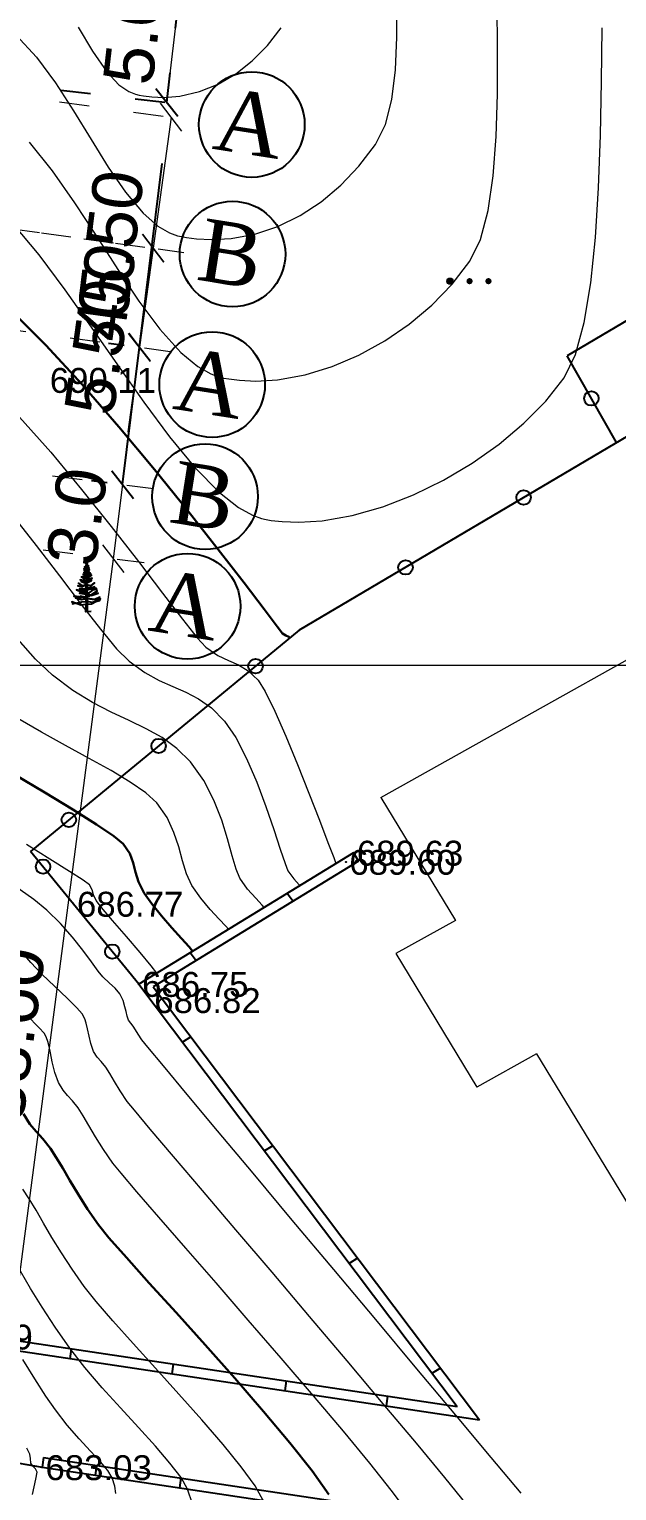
# Model space of a CAD drawing. Header units: feet. Extents: x 3381 to 683784, y 675186 to 4376258.
# Drawn here: x 682208.7 to 682232.3, y 4375631.2 to 4375689.9 of the extents above; entities that cross this region are included whole.
import ezdxf

# ---------------------------------------------------------------- set-up
doc = ezdxf.new("R2010")
doc.units = ezdxf.units.FT
doc.header["$MEASUREMENT"] = 0
doc.header["$PDMODE"] = 34
doc.header["$PDSIZE"] = 0.01
doc.linetypes.add('ACAD_ISO03W100', pattern=[30, 12, -18])
doc.linetypes.add('DUZ', pattern=[0])
doc.layers.get('0').update_dxf_attribs({"linetype": 'CONTINUOUS'})
doc.layers.get('Defpoints').update_dxf_attribs({"linetype": 'CONTINUOUS'})
for name, color, linetype in [('0_Point_Height', 2, 'CONTINUOUS'), ('0_Point_Point', 7, 'CONTINUOUS'), ('Aqaclar', 3, 'CONTINUOUS'), ('col bitkisi', 7, 'CONTINUOUS'), ('Layer8', 7, 'CONTINUOUS')]:
    doc.layers.add(name, color=color, linetype=linetype)
for name, color, linetype, lineweight in [('ANA HORIZONTAL', 24, 'CONTINUOUS', 30), ('das tikili', 5, 'CONTINUOUS', 0), ('HORIZANTAL', 24, 'CONTINUOUS', 13), ('km setka', 170, 'CONTINUOUS', 15)]:
    doc.layers.add(name, color=color, linetype=linetype, lineweight=lineweight)
doc.styles.get("Standard").update_dxf_attribs({"font": 'arial.ttf', "height": 2})
doc.styles.add('style5', font='ariall.ttf', dxfattribs={"height": 400})
doc.dimstyles.new('ISO-25', dxfattribs={"dimtxt": 2, "dimasz": 1, "dimexe": 1.25, "dimexo": 0.625, "dimtad": 1, "dimtxsty": 'Standard', "dimblk": 'OBLIQUE', "dimcen": 2.5, "dimadec": 0, "dimazin": 0, "dimtfac": 1, "dimtmove": 0, "dimatfit": 3, "dimldrblk": 'OBLIQUE', "dimfxl": 1, "dimarcsym": 0})

# ---------------------------------------------------------------- blocks, each defined once
blk = doc.blocks.new('_Oblique')
at = {"color": 0, "linetype": 'ByBlock', "lineweight": -2}
blk.add_line((-0.5, -0.5), (0.5, 0.5), dxfattribs=at)
blk = doc.blocks.new('*D65')
at = {"color": 0, "lineweight": -2, "transparency": 16777216}
for p, q in [((682206.524, 4375715.029), (682212.499, 4375712.668)), ((682179.336, 4375632.128), (682211.336, 4375713.128)), ((682174.524, 4375634.029), (682180.499, 4375631.668))]:
    blk.add_line(p, q, dxfattribs=at)
at = {"layer": 'Defpoints', "color": 0, "lineweight": 18, "transparency": 16777216}
for p in [(682205.943, 4375715.258), (682211.336, 4375713.128), (682173.943, 4375634.258)]:
    blk.add_point(p, dxfattribs=at)
at = {"color": 0, "lineweight": -2, "transparency": 16777216}
for p, rotation in [((682211.336, 4375713.128), 68.44292071496228), ((682179.336, 4375632.128), 248.4429207149623)]:
    blk.add_blockref('_Oblique', p, dxfattribs=dict(at, rotation=rotation))
at = {"color": 0, "lineweight": 18, "transparency": 16777216, "insert": (682193.637, 4375673.299), "char_height": 2, "attachment_point": 5, "rotation": 68.44292}
blk.add_mtext('87,09', dxfattribs=at)
blk = doc.blocks.new('*D48')
at = {"color": 0, "linetype": 'ACAD_ISO03W100', "lineweight": -2, "ltscale": 0.1, "transparency": 16777216}
for p, q in [((682189.672, 4375694.793), (682216.029, 4375691.741)), ((682214.212, 4375686.917), (682214.787, 4375691.885)), ((682189.097, 4375689.826), (682215.453, 4375686.773))]:
    blk.add_line(p, q, dxfattribs=at)
at = {"layer": 'Defpoints', "color": 0, "linetype": 'ACAD_ISO03W100', "lineweight": 18, "ltscale": 0.1, "transparency": 16777216}
for p in [(682189.051, 4375694.865, 243.171), (682214.787, 4375691.885), (682188.476, 4375689.897, 243.171)]:
    blk.add_point(p, dxfattribs=at)
at = {"color": 0, "linetype": 'ACAD_ISO03W100', "lineweight": -2, "ltscale": 0.1, "transparency": 16777216}
for p, rotation in [((682214.787, 4375691.885), 83.39454021314612), ((682214.212, 4375686.917), 263.3945402131461)]:
    blk.add_blockref('_Oblique', p, dxfattribs=dict(at, rotation=rotation))
at = {"color": 0, "linetype": 'ACAD_ISO03W100', "lineweight": 18, "ltscale": 0.1, "transparency": 16777216, "insert": (682212.864, 4375689.591), "char_height": 2, "attachment_point": 5, "rotation": 83.39454}
blk.add_mtext('{\\fArial|b0|i0|c238|p34;5.0}', dxfattribs=at)
blk = doc.blocks.new('*D39')
at = {"color": 0, "lineweight": -2, "transparency": 16777216}
for p, q in [((682213.11, 4375677.079), (682214.017, 4375684.462)), ((682212.49, 4375677.155), (682211.869, 4375677.231)), ((682212.432, 4375671.563), (682213.11, 4375677.079)), ((682211.812, 4375671.639), (682211.191, 4375671.716))]:
    blk.add_line(p, q, dxfattribs=at)
at = {"layer": 'Defpoints', "color": 0, "lineweight": 18, "transparency": 16777216}
for p in [(682213.11, 4375677.079, 243.171), (682213.11, 4375677.079), (682212.432, 4375671.563)]:
    blk.add_point(p, dxfattribs=at)
at = {"color": 0, "lineweight": -2, "transparency": 16777216}
for p, rotation in [((682213.11, 4375677.079), 82.99403314730169), ((682212.432, 4375671.563), 262.9940331473017)]:
    blk.add_blockref('_Oblique', p, dxfattribs=dict(at, rotation=rotation))
at = {"color": 0, "lineweight": 18, "transparency": 16777216, "insert": (682211.991, 4375681.467), "char_height": 2, "attachment_point": 5, "rotation": 82.99403}
blk.add_mtext('{\\fArial|b0|i0|c238|p34;5.50}', dxfattribs=at)

msp = doc.modelspace()

# ---------------------------------------------------------------- hatches: boundary and pattern name
at = {"layer": 'col bitkisi', "ltscale": 1.5}
h = msp.add_hatch(color=256, dxfattribs=at)
edge = h.paths.add_edge_path()
edge.add_arc((682225.584, 4375679.736), 0.125, 0, 360)
h = msp.add_hatch(color=256, dxfattribs=at)
edge = h.paths.add_edge_path()
edge.add_arc((682226.366, 4375679.736), 0.125, 0, 360)
h = msp.add_hatch(color=256, dxfattribs=at)
edge = h.paths.add_edge_path()
edge.add_arc((682227.125, 4375679.736), 0.125, 0, 360)

# ---------------------------------------------------------------- linework, layer by layer
at = {"color": 7, "lineweight": 18}
for p, q in [((682214.214, 4375686.934), (682214.782, 4375691.84)), ((682214.386, 4375686.321), (682213.659, 4375681.059)), ((682213.659, 4375681.059), (682212.642, 4375673.69)), ((682213.11, 4375677.079, 243.171), (682213.659, 4375681.059, 243.171)), ((682212.432, 4375671.563), (682212.056, 4375668.587)), ((682212.056, 4375668.587), (682207.016, 4375630.136))]:
    msp.add_line(p, q, dxfattribs=at)
at = {"color": 7, "linetype": 'ACAD_ISO03W100', "lineweight": 18, "ltscale": 0.1}
for p, q in [((682189.095, 4375689.812), (682215.624, 4375686.15)), ((682187.109, 4375684.724, 243.171), (682214.898, 4375680.888, 243.171)), ((682188.369, 4375684.55), (682214.898, 4375680.888)), ((682186.56, 4375680.744, 243.171), (682214.348, 4375676.908, 243.171)), ((682179.859, 4375675.684), (682213.672, 4375671.406)), ((682179.482, 4375672.708), (682213.296, 4375668.43))]:
    msp.add_line(p, q, dxfattribs=at)
at = {"linetype": 'Continuous'}
for p, q in [((682243.671, 4375680.004, 690.121), (682219.521, 4375665.712, 690.108)), ((682234.592, 4375679.279, 690.117), (682230.289, 4375676.732, 690.115)), ((682232.267, 4375673.255, 681.217), (682230.289, 4375676.732, 77.191)), ((682219.521, 4375665.712, 690.108), (682208.739, 4375656.834, 96.176)), ((682213.079, 4375651.504, 686.749), (682208.739, 4375656.834, 155.937)), ((682221.702, 4375656.775, 689.629), (682213.079, 4375651.504, 686.749)), ((682221.702, 4375656.775, 689.629), (682221.911, 4375656.434, 689.629)), ((682221.911, 4375656.434, 689.629), (682213.664, 4375651.393, 686.875)), ((682219.044, 4375655.15, 526.873), (682219.286, 4375654.829, 514.864)), ((682215.152, 4375652.771, 538.515), (682215.394, 4375652.45, 526.505)), ((682213.079, 4375651.504, 686.749), (682225.873, 4375634.536, 26.213)), ((682213.664, 4375651.393, 673.042), (682226.759, 4375633.999, 22.403)), ((682215.179, 4375649.381, 687.856), (682214.837, 4375649.172, 687.742)), ((682218.467, 4375645.013, 688.021), (682218.129, 4375644.806, 687.908)), ((682221.871, 4375640.492, 688.241), (682221.536, 4375640.287, 688.129)), ((682204.48, 4375637.736, 682.689), (682225.873, 4375634.536, 686.22)), ((682204.421, 4375637.34, 682.689), (682226.759, 4375633.999, 686.376)), ((682210.366, 4375636.856, 219.33), (682210.317, 4375636.458, 219.33)), ((682214.458, 4375636.244), (682214.409, 4375635.846)), ((682225.198, 4375636.073, 688.046), (682224.866, 4375635.871, 687.935)), ((682218.997, 4375635.565), (682218.949, 4375635.167)), ((682223.07, 4375634.956), (682223.022, 4375634.558)), ((682209.257, 4375632.49, 683.035), (682209.198, 4375632.094, 683.035)), ((682209.257, 4375632.49, 683.035), (682230.492, 4375629.314, 686.54)), ((682209.198, 4375632.094, 683.035), (682230.467, 4375628.913, 686.546)), ((682211.383, 4375632.172), (682211.327, 4375631.776)), ((682214.768, 4375631.666), (682214.718, 4375631.269))]:
    msp.add_line(p, q, dxfattribs=at)
at = {"color": 30, "linetype": 'Continuous'}
msp.add_line((682202.458, 4375633.283, 682.384), (682209.198, 4375632.094, 683.035), dxfattribs=at)
at = {"color": 7, "linetype": 'DUZ', "lineweight": 25}
for centre in [(682217.622, 4375686.026, 243.171), (682216.848, 4375680.823, 243.171), (682216.03, 4375675.582, 243.171), (682215.746, 4375671.082, -448.329), (682215.043, 4375666.678, -447.829)]:
    msp.add_circle(centre, 2.121, dxfattribs=at)
at = {"linetype": 'Continuous'}
for centre in [(682231.258, 4375675.028, 373.182), (682228.537, 4375671.048, 690.113), (682223.794, 4375668.241, 690.11), (682217.773, 4375664.273, 593.796), (682213.88, 4375661.068, 379.396), (682210.275, 4375658.1, 180.832), (682209.239, 4375656.22, 217.111), (682212.019, 4375652.806, 557.12)]:
    msp.add_circle(centre, 0.291, dxfattribs=at)
msp.add_open_spline([(682133.915, 4375868.228), (682135.736, 4375864.758), (682142.042, 4375852.74), (682151.939, 4375834.758), (682165.934, 4375815.494), (682176.705, 4375795.296), (682187.668, 4375777.411), (682196.796, 4375760.007), (682210.211, 4375741.486), (682226.81, 4375727.197), (682238.346, 4375712.36), (682246.276, 4375701.878), (682257.594, 4375689.959), (682265.843, 4375679.267), (682270.287, 4375673.507)], degree=3, knots=[0, 0, 0, 0, 11.75951, 40.72321, 61.46233, 83.054979, 109.290717, 124.392744, 141.962718, 177.533008, 189.558821, 198.276488, 216.955448, 238.768866, 238.768866, 238.768866, 238.768866], dxfattribs=at)
at = {"layer": '0_Point_Point'}
for p in [(682219.521, 4375665.712, 690.108), (682221.702, 4375656.775, 689.629), (682221.401, 4375656.409, 689.604), (682210.465, 4375654.724, 686.766), (682213.079, 4375651.504, 686.749), (682213.57, 4375650.854, 686.82), (682209.198, 4375632.094, 683.035)]:
    msp.add_point(p, dxfattribs=at)
at = {"layer": 'ANA HORIZONTAL', "color": 32, "lineweight": 30}
for points, elevation in [([(682207.939, 4375678.58), (682209.35, 4375677.169), (682210.814, 4375675.579), (682212.286, 4375673.887), (682213.718, 4375672.168), (682215.064, 4375670.501), (682216.277, 4375668.96), (682217.309, 4375667.622), (682218.114, 4375666.563), (682218.645, 4375665.861), (682218.856, 4375665.591), (682218.992, 4375665.507), (682219.111, 4375665.453), (682219.159, 4375665.414)], 690), ([(682215.243, 4375652.827), (682215.109, 4375652.996), (682214.805, 4375653.333), (682214.414, 4375653.764), (682213.994, 4375654.241), (682213.601, 4375654.722), (682213.293, 4375655.16), (682213.074, 4375655.608), (682212.955, 4375656.004), (682212.863, 4375656.374), (682212.721, 4375656.743), (682212.454, 4375657.138), (682212.084, 4375657.443), (682211.383, 4375657.915), (682210.43, 4375658.514), (682209.306, 4375659.198), (682208.091, 4375659.927)], 687.5), ([(682220.719, 4375631.008), (682220.047, 4375631.95), (682219.15, 4375633.08), (682218.092, 4375634.34), (682216.935, 4375635.671), (682215.743, 4375637.013), (682214.579, 4375638.308), (682213.506, 4375639.497), (682212.587, 4375640.52), (682211.887, 4375641.318), (682211.468, 4375641.834), (682211.028, 4375642.467), (682210.648, 4375643.063), (682210.318, 4375643.613), (682210.029, 4375644.109), (682209.772, 4375644.541), (682209.539, 4375644.9), (682209.228, 4375645.292), (682208.957, 4375645.58), (682208.706, 4375645.876), (682208.456, 4375646.294)], 685)]:
    msp.add_lwpolyline(points, dxfattribs=dict(at, elevation=elevation))
at = {"layer": 'Aqaclar', "color": 3}
msp.add_lwpolyline([(682211.173, 4375666.466), (682210.961, 4375666.459), (682210.965, 4375666.753), (682210.757, 4375666.729), (682210.547, 4375666.805), (682210.397, 4375666.859), (682210.547, 4375666.805), (682210.422, 4375666.778), (682210.547, 4375666.805), (682210.801, 4375666.859), (682210.966, 4375666.866), (682210.965, 4375666.753), (682211.01, 4375666.758), (682211.014, 4375666.46), (682211.01, 4375666.758), (682211.186, 4375666.778), (682211.353, 4375666.872), (682211.521, 4375666.916), (682211.353, 4375666.872), (682211.546, 4375666.98), (682211.353, 4375666.872), (682211.212, 4375666.835), (682211.009, 4375666.864), (682211.01, 4375666.758), (682211.009, 4375666.864), (682210.991, 4375666.867), (682210.966, 4375666.866), (682210.968, 4375666.989), (682210.965, 4375666.989), (682210.795, 4375666.948), (682210.536, 4375667.021), (682210.795, 4375666.948), (682210.965, 4375666.989), (682210.968, 4375666.989), (682210.968, 4375667.035), (682210.959, 4375667.037), (682210.744, 4375667.086), (682210.874, 4375667.056), (682210.801, 4375667.045), (682210.473, 4375667.078), (682210.801, 4375667.045), (682210.874, 4375667.056), (682210.969, 4375667.071), (682210.968, 4375667.035), (682210.969, 4375667.071), (682211.006, 4375667.077), (682211.009, 4375666.864), (682211.007, 4375666.989), (682211.009, 4375666.989), (682211.313, 4375666.956), (682211.515, 4375667.045), (682211.313, 4375666.956), (682211.007, 4375666.989), (682211.006, 4375667.077), (682211.117, 4375667.094), (682211.414, 4375667.304), (682211.152, 4375667.118), (682211.174, 4375667.11), (682211.458, 4375667.207), (682211.174, 4375667.11), (682211.066, 4375667.15), (682211.005, 4375667.16), (682211.006, 4375667.077), (682211.005, 4375667.16), (682210.97, 4375667.166), (682210.969, 4375667.071), (682210.97, 4375667.166), (682210.706, 4375667.207), (682210.97, 4375667.166), (682210.97, 4375667.215), (682210.902, 4375667.215), (682210.58, 4375667.337), (682210.902, 4375667.215), (682210.97, 4375667.215), (682210.972, 4375667.318), (682210.883, 4375667.28), (682210.675, 4375667.329), (682210.883, 4375667.28), (682211.003, 4375667.331), (682211.004, 4375667.215), (682210.97, 4375667.215), (682211.004, 4375667.215), (682211.005, 4375667.16), (682211.004, 4375667.215), (682211.085, 4375667.215), (682211.284, 4375667.348), (682211.376, 4375667.41), (682211.284, 4375667.348), (682211.306, 4375667.345), (682211.401, 4375667.361), (682211.306, 4375667.345), (682211.148, 4375667.369), (682211.121, 4375667.382), (682211.003, 4375667.331), (682211.121, 4375667.382), (682211.3, 4375667.458), (682211.121, 4375667.382), (682211.06, 4375667.41), (682211.167, 4375667.434), (682211.06, 4375667.41), (682210.991, 4375667.442), (682211.002, 4375667.437), (682211.002, 4375667.397), (682211.06, 4375667.41), (682211.002, 4375667.397), (682211.003, 4375667.331), (682211.002, 4375667.397), (682210.973, 4375667.391), (682210.972, 4375667.318), (682210.973, 4375667.391), (682210.877, 4375667.369), (682210.7, 4375667.377), (682210.877, 4375667.369), (682210.973, 4375667.391), (682210.974, 4375667.482), (682211.028, 4375667.474), (682211.001, 4375667.478), (682211.002, 4375667.437), (682211.001, 4375667.478), (682210.974, 4375667.482), (682210.801, 4375667.507), (682210.668, 4375667.612), (682210.801, 4375667.507), (682210.865, 4375667.498), (682210.801, 4375667.458), (682210.63, 4375667.499), (682210.801, 4375667.458), (682210.865, 4375667.498), (682210.975, 4375667.566), (682210.974, 4375667.482), (682211.001, 4375667.478), (682211, 4375667.542), (682211.161, 4375667.499), (682211.3, 4375667.62), (682211.161, 4375667.499), (682211, 4375667.542), (682210.999, 4375667.623), (682211.186, 4375667.709), (682210.959, 4375667.604), (682210.776, 4375667.669), (682210.959, 4375667.604), (682210.975, 4375667.612), (682210.975, 4375667.566), (682210.977, 4375667.723), (682210.959, 4375667.717), (682210.871, 4375667.709), (682210.725, 4375667.734), (682210.871, 4375667.709), (682210.959, 4375667.717), (682210.977, 4375667.723), (682210.998, 4375667.731), (682210.999, 4375667.623), (682210.998, 4375667.731), (682211.218, 4375667.806), (682211.112, 4375667.77), (682211.186, 4375667.766), (682211.035, 4375667.774), (682210.921, 4375667.831), (682210.978, 4375667.802), (682210.977, 4375667.723), (682210.998, 4375667.731), (682210.997, 4375667.825), (682210.871, 4375667.79), (682210.782, 4375667.863), (682210.871, 4375667.79), (682210.978, 4375667.819), (682210.978, 4375667.802), (682210.978, 4375667.819), (682211.079, 4375667.847), (682211.18, 4375667.928), (682211.079, 4375667.847), (682210.997, 4375667.825), (682210.996, 4375667.866), (682211.028, 4375667.863), (682211.155, 4375667.976), (682211.028, 4375667.863), (682210.996, 4375667.866), (682210.979, 4375667.867), (682210.978, 4375667.819), (682210.979, 4375667.867), (682210.839, 4375667.879), (682210.979, 4375667.867), (682210.979, 4375667.883), (682210.852, 4375667.968), (682210.979, 4375667.883), (682210.98, 4375667.994), (682210.984, 4375667.993), (682210.871, 4375668.041), (682210.984, 4375667.993), (682211.092, 4375668.057), (682210.994, 4375667.999), (682210.996, 4375667.866), (682210.995, 4375667.932), (682211.136, 4375668.025), (682210.995, 4375667.932), (682210.994, 4375668.069), (682211.054, 4375668.082), (682211.111, 4375668.147), (682211.054, 4375668.082), (682210.994, 4375668.069), (682210.981, 4375668.066), (682210.98, 4375667.994), (682210.981, 4375668.066), (682210.94, 4375668.057), (682210.889, 4375668.122), (682210.94, 4375668.057), (682210.981, 4375668.066), (682210.982, 4375668.16), (682210.871, 4375668.187), (682211.003, 4375668.155), (682211.092, 4375668.203), (682211.003, 4375668.155), (682210.993, 4375668.157), (682210.994, 4375668.069), (682210.993, 4375668.157), (682210.992, 4375668.201), (682211.073, 4375668.244), (682210.992, 4375668.201), (682210.991, 4375668.274), (682211.022, 4375668.268), (682210.991, 4375668.274), (682210.94, 4375668.284), (682210.984, 4375668.276), (682210.982, 4375668.16), (682210.983, 4375668.203), (682210.94, 4375668.211), (682210.983, 4375668.203), (682210.983, 4375668.234), (682210.908, 4375668.26), (682210.983, 4375668.234), (682210.984, 4375668.276), (682210.984, 4375668.315), (682210.959, 4375668.325), (682210.991, 4375668.313), (682211.022, 4375668.3), (682211.047, 4375668.268), (682211.034, 4375668.285), (682211.066, 4375668.309), (682211.022, 4375668.276), (682211.034, 4375668.285), (682211.022, 4375668.3), (682210.991, 4375668.313), (682210.991, 4375668.274), (682210.991, 4375668.313), (682210.99, 4375668.375), (682211.028, 4375668.406), (682210.995, 4375668.379), (682211.016, 4375668.365), (682210.995, 4375668.379), (682210.985, 4375668.385), (682210.94, 4375668.414), (682210.985, 4375668.385), (682210.986, 4375668.445), (682210.959, 4375668.479), (682210.986, 4375668.445), (682210.987, 4375668.567), (682210.99, 4375668.382), (682210.99, 4375668.375), (682210.99, 4375668.382), (682210.985, 4375668.385), (682210.985, 4375668.371), (682210.99, 4375668.375), (682210.978, 4375668.365), (682210.985, 4375668.371), (682210.984, 4375668.315)], dxfattribs=at)
at = {"layer": 'col bitkisi', "lineweight": 13, "ltscale": 1.5}
msp.add_circle((682225.584, 4375679.736), 0.125, dxfattribs=at)
at = {"layer": 'das tikili', "color": 0, "lineweight": 20}
for p, q in [((682222.798, 4375659, 689.594), (682225.795, 4375654.063, 689.594)), ((682225.795, 4375654.063, 689.594), (682223.407, 4375652.728, 689.594)), ((682223.407, 4375652.728, 689.594), (682226.661, 4375647.368, 689.594)), ((682229.05, 4375648.703, 689.594), (682226.661, 4375647.368, 689.594)), ((682229.05, 4375648.703, 689.594), (682234.415, 4375639.867, 689.594))]:
    msp.add_line(p, q, dxfattribs=at)
at = {"layer": 'das tikili', "color": 0, "lineweight": 20, "elevation": 689.594}
msp.add_lwpolyline([(682222.798, 4375659), (682239.359, 4375668.258)], dxfattribs=at)
at = {"layer": 'HORIZANTAL', "color": 32, "linetype": 'Continuous', "lineweight": 13}
for points, elevation in [([(682208.155, 4375689.61), (682208.978, 4375688.729), (682209.744, 4375687.696), (682210.468, 4375686.574), (682211.166, 4375685.427), (682211.853, 4375684.317), (682212.545, 4375683.309), (682213.256, 4375682.465), (682213.85, 4375681.951), (682214.315, 4375681.681), (682214.636, 4375681.563), (682214.8, 4375681.525), (682215.002, 4375681.489), (682215.404, 4375681.437), (682216.003, 4375681.405), (682216.788, 4375681.444), (682217.747, 4375681.62), (682218.672, 4375681.931), (682219.559, 4375682.368), (682220.401, 4375682.923), (682221.191, 4375683.589), (682221.923, 4375684.359), (682222.59, 4375685.223), (682222.987, 4375686.023), (682223.244, 4375687.035), (682223.388, 4375688.22), (682223.446, 4375689.541), (682223.443, 4375690.96)], 691.5), ([(682208.681, 4375685.323), (682209.606, 4375684.162), (682210.503, 4375682.88), (682211.379, 4375681.539), (682212.238, 4375680.204), (682213.087, 4375678.938), (682213.932, 4375677.806), (682214.777, 4375676.87), (682215.459, 4375676.306), (682215.975, 4375676.013), (682216.321, 4375675.886), (682216.496, 4375675.845), (682216.706, 4375675.808), (682217.132, 4375675.756), (682217.78, 4375675.726), (682218.656, 4375675.775), (682219.758, 4375675.97), (682220.853, 4375676.303), (682221.926, 4375676.762), (682222.959, 4375677.335), (682223.937, 4375678.011), (682224.844, 4375678.777), (682225.662, 4375679.622), (682226.376, 4375680.535), (682226.81, 4375681.416), (682227.116, 4375682.576), (682227.316, 4375683.967), (682227.431, 4375685.54), (682227.481, 4375687.246), (682227.488, 4375689.036), (682227.473, 4375690.862)], 691), ([(682208.032, 4375682.038), (682209.066, 4375680.791), (682210.116, 4375679.389), (682211.173, 4375677.893), (682212.231, 4375676.369), (682213.282, 4375674.879), (682214.32, 4375673.487), (682215.337, 4375672.256), (682216.326, 4375671.25), (682217.092, 4375670.649), (682217.65, 4375670.339), (682218.013, 4375670.207), (682218.192, 4375670.165), (682218.403, 4375670.129), (682218.837, 4375670.078), (682219.511, 4375670.053), (682220.444, 4375670.112), (682221.651, 4375670.324), (682222.881, 4375670.676), (682224.109, 4375671.153), (682225.314, 4375671.742), (682226.471, 4375672.427), (682227.558, 4375673.194), (682228.551, 4375674.03), (682229.426, 4375674.919), (682230.161, 4375675.847), (682230.62, 4375676.786), (682230.974, 4375678.08), (682231.237, 4375679.669), (682231.423, 4375681.491), (682231.548, 4375683.487), (682231.625, 4375685.595), (682231.669, 4375687.755), (682231.694, 4375689.906)], 690.5), ([(682210.656, 4375689.934), (682211.22, 4375688.969), (682211.795, 4375688.137), (682212.284, 4375687.624), (682212.678, 4375687.355), (682212.958, 4375687.24), (682213.104, 4375687.205), (682213.271, 4375687.176), (682213.601, 4375687.135), (682214.093, 4375687.117), (682214.736, 4375687.168), (682215.517, 4375687.348), (682216.266, 4375687.65), (682216.976, 4375688.066), (682217.64, 4375688.586), (682218.252, 4375689.204), (682218.805, 4375689.911)], 692), ([(682208.295, 4375674.277), (682209.549, 4375672.861), (682210.789, 4375671.373), (682211.977, 4375669.885), (682213.074, 4375668.472), (682214.04, 4375667.206), (682214.839, 4375666.162), (682215.43, 4375665.412), (682215.776, 4375665.03), (682216.252, 4375664.703), (682216.682, 4375664.496), (682217.083, 4375664.322), (682217.475, 4375664.09), (682217.874, 4375663.713), (682218.159, 4375663.251), (682218.541, 4375662.465), (682218.983, 4375661.455), (682219.452, 4375660.322), (682219.914, 4375659.167), (682220.334, 4375658.091), (682220.678, 4375657.196), (682220.911, 4375656.581), (682221, 4375656.347), (682221.001, 4375656.347)], 689.5), ([(682207.98, 4375670.358), (682208.963, 4375669.118), (682209.903, 4375667.894), (682210.772, 4375666.752), (682211.545, 4375665.757), (682212.195, 4375664.974), (682212.696, 4375664.469), (682213.325, 4375664.014), (682213.907, 4375663.694), (682214.453, 4375663.451), (682214.976, 4375663.226), (682215.487, 4375662.96), (682215.997, 4375662.594), (682216.519, 4375662.069), (682216.976, 4375661.407), (682217.413, 4375660.562), (682217.819, 4375659.613), (682218.185, 4375658.639), (682218.503, 4375657.717), (682218.763, 4375656.926), (682218.957, 4375656.345), (682219.074, 4375656.051), (682219.306, 4375655.735), (682219.529, 4375655.49), (682219.555, 4375655.463)], 689), ([(682218.12, 4375654.585), (682218.044, 4375654.672), (682217.778, 4375654.951), (682217.455, 4375655.321), (682217.147, 4375655.754), (682216.994, 4375656.117), (682216.836, 4375656.659), (682216.65, 4375657.332), (682216.413, 4375658.091), (682216.102, 4375658.89), (682215.693, 4375659.683), (682215.164, 4375660.425), (682214.616, 4375660.969), (682214.021, 4375661.401), (682213.382, 4375661.762), (682212.701, 4375662.091), (682211.981, 4375662.43), (682211.225, 4375662.819), (682210.436, 4375663.298), (682209.616, 4375663.908), (682208.938, 4375664.548), (682208.242, 4375665.338)], 688.5), ([(682216.681, 4375653.706), (682216.581, 4375653.825), (682216.306, 4375654.112), (682215.953, 4375654.493), (682215.573, 4375654.948), (682215.22, 4375655.457), (682214.998, 4375655.928), (682214.836, 4375656.451), (682214.685, 4375657.013), (682214.496, 4375657.598), (682214.221, 4375658.192), (682213.809, 4375658.781), (682213.37, 4375659.185), (682212.743, 4375659.619), (682211.969, 4375660.081), (682211.089, 4375660.569), (682210.143, 4375661.082), (682209.174, 4375661.618), (682208.223, 4375662.175)], 688), ([(682213.802, 4375651.946), (682213.582, 4375652.236), (682213.137, 4375652.767), (682212.584, 4375653.412), (682212.033, 4375654.055), (682211.591, 4375654.577), (682211.367, 4375654.863), (682211.269, 4375655.092), (682211.217, 4375655.289), (682211.099, 4375655.494), (682210.856, 4375655.672), (682210.303, 4375656.031), (682209.517, 4375656.525), (682208.574, 4375657.11)], 687), ([(682228.433, 4375631.056), (682227.23, 4375632.494), (682225.816, 4375634.183), (682224.252, 4375636.051), (682222.596, 4375638.029), (682220.909, 4375640.044), (682219.249, 4375642.027), (682217.676, 4375643.907), (682216.25, 4375645.611), (682215.03, 4375647.071), (682214.075, 4375648.214), (682213.446, 4375648.97), (682213.2, 4375649.268), (682213.055, 4375649.486), (682212.945, 4375649.672), (682212.861, 4375649.807), (682212.759, 4375649.927), (682212.671, 4375650.053), (682212.622, 4375650.213), (682212.579, 4375650.405), (682212.53, 4375650.596), (682212.457, 4375650.839), (682212.325, 4375651.108), (682212.134, 4375651.336), (682211.908, 4375651.534), (682211.64, 4375651.79), (682211.453, 4375652.027), (682211.183, 4375652.396), (682210.838, 4375652.862), (682210.421, 4375653.388), (682209.939, 4375653.936), (682209.397, 4375654.47), (682208.869, 4375654.895), (682208.097, 4375655.456)], 686.5), ([(682226.288, 4375630.565), (682225.377, 4375631.68), (682224.229, 4375633.064), (682222.901, 4375634.648), (682221.454, 4375636.365), (682219.945, 4375638.147), (682218.434, 4375639.928), (682216.98, 4375641.639), (682215.641, 4375643.213), (682214.478, 4375644.583), (682213.547, 4375645.68), (682212.909, 4375646.439), (682212.623, 4375646.79), (682212.336, 4375647.212), (682212.105, 4375647.592), (682211.915, 4375647.916), (682211.754, 4375648.172), (682211.572, 4375648.394), (682211.416, 4375648.563), (682211.266, 4375648.8), (682211.156, 4375649.111), (682211.095, 4375649.416), (682211.03, 4375649.704), (682210.968, 4375649.931), (682210.915, 4375650.111), (682210.81, 4375650.314), (682210.599, 4375650.551), (682210.203, 4375650.938), (682209.707, 4375651.411), (682209.195, 4375651.908), (682208.751, 4375652.364), (682208.431, 4375652.74)], 686), ([(682223.832, 4375630.358), (682223.223, 4375631.177), (682222.36, 4375632.259), (682221.298, 4375633.543), (682220.093, 4375634.97), (682218.803, 4375636.479), (682217.481, 4375638.011), (682216.185, 4375639.505), (682214.97, 4375640.902), (682213.893, 4375642.141), (682213.009, 4375643.162), (682212.375, 4375643.906), (682212.045, 4375644.312), (682211.668, 4375644.86), (682211.351, 4375645.367), (682211.082, 4375645.823), (682210.851, 4375646.216), (682210.647, 4375646.536), (682210.421, 4375646.82), (682210.224, 4375647.029), (682210.042, 4375647.244), (682209.861, 4375647.547), (682209.708, 4375647.953), (682209.606, 4375648.375), (682209.536, 4375648.747), (682209.481, 4375649.003), (682209.429, 4375649.195), (682209.384, 4375649.348), (682209.294, 4375649.519), (682209.076, 4375649.759), (682208.597, 4375650.242)], 685.5), ([(682218.073, 4375630.767), (682217.751, 4375631.349), (682217.2, 4375632.112), (682216.471, 4375633.011), (682215.619, 4375634.001), (682214.697, 4375635.038), (682213.757, 4375636.076), (682212.854, 4375637.071), (682212.039, 4375637.98), (682211.367, 4375638.756), (682210.89, 4375639.355), (682210.405, 4375640.05), (682209.977, 4375640.711), (682209.598, 4375641.331), (682209.261, 4375641.904), (682208.959, 4375642.422), (682208.685, 4375642.878), (682208.432, 4375643.265)], 684.5), ([(682215.236, 4375630.632), (682215.044, 4375631.22), (682214.782, 4375631.681), (682214.335, 4375632.263), (682213.75, 4375632.94), (682213.071, 4375633.688), (682212.343, 4375634.48), (682211.611, 4375635.292), (682210.919, 4375636.1), (682210.313, 4375636.877), (682209.723, 4375637.721), (682209.202, 4375638.525), (682208.742, 4375639.279), (682208.332, 4375639.975)], 684), ([(682212.165, 4375631.045), (682212.125, 4375631.336), (682212.015, 4375631.673), (682211.841, 4375631.962), (682211.541, 4375632.321), (682211.147, 4375632.748), (682210.693, 4375633.239), (682210.212, 4375633.79), (682209.735, 4375634.399), (682209.352, 4375634.957), (682208.91, 4375635.646), (682208.431, 4375636.42)], 683.5), ([(682208.811, 4375631.001), (682208.951, 4375631.615), (682208.997, 4375631.898), (682208.93, 4375632.038), (682208.832, 4375632.141), (682208.753, 4375632.262), (682208.733, 4375632.443), (682208.715, 4375632.625), (682208.584, 4375632.859)], 683)]:
    msp.add_lwpolyline(points, dxfattribs=dict(at, elevation=elevation))
at = {"layer": 'km setka', "flags": 128}
msp.add_lwpolyline([(682043.209, 4375664.316), (682267.219, 4375664.316)], dxfattribs=at)

# ---------------------------------------------------------------- block references
at = {"color": 7, "lineweight": 18}
for p, rotation in [((682214.386, 4375686.321), 82.14074680101669), ((682213.659, 4375681.059, 243.171), 82.14074680062394), ((682213.659, 4375681.059), 262.1407468010166), ((682213.11, 4375677.079, 243.171), 262.1407468006239), ((682212.432, 4375671.563), 82.78944197932778), ((682212.056, 4375668.587), 262.7894419793278)]:
    msp.add_blockref('_Oblique', p, dxfattribs=dict(at, rotation=rotation))

# ---------------------------------------------------------------- texts
at = {"color": 7, "lineweight": 18, "char_height": 2, "attachment_point": 5}
for s, insert, rotation in [('{\\fArial|b0|i0|c238|p34;4.0}', (682211.754, 4375679.294, 243.171), 82.14075), ('{\\fArial|b0|i0|c238|p34;3.0}', (682210.61, 4375670.282), 82.78944), ('{\\fArial|b0|i0|c238|p34;38.60}', (682207.902, 4375649.492), 82.50418)]:
    msp.add_mtext(s, dxfattribs=dict(at, insert=insert, rotation=rotation))
at = {"color": 7, "lineweight": 18, "insert": (682211.452, 4375677.104), "char_height": 2, "width": 3.86374, "attachment_point": 5, "rotation": 82.14075}
msp.add_mtext('{\\fArial|b0|i0|c238|p34;5.50}', dxfattribs=at)
at = {"layer": '0_Point_Height', "color": 0}
for s, p in [('690.11', (682209.509, 4375675.25, 690.108)), ('689.63', (682221.838, 4375656.261, 689.629)), ('689.60', (682221.537, 4375655.895, 689.604)), ('686.77', (682210.601, 4375654.21, 686.766)), ('686.75', (682213.215, 4375650.99, 686.749)), ('686.82', (682213.706, 4375650.34, 686.82)), ('682.69', (682204.557, 4375636.826, 682.689)), ('683.03', (682209.334, 4375631.58, 683.035))]:
    msp.add_text(s, height=1, dxfattribs=at).set_placement(p)
at = {"layer": 'Layer8', "color": 0, "lineweight": 18, "char_height": 2.5, "width": 81.30669, "attachment_point": 7, "rotation": 351.05795, "style": 'style5'}
for s, insert in [('{\\fTimes New Roman|b0|i0|c238|p18;A}', (682215.988, 4375685.059, 237.171)), ('{\\fTimes New Roman|b0|i0|c238|p18;B}', (682215.337, 4375679.793, 237.171)), ('{\\fTimes New Roman|b0|i0|c238|p18;A}', (682214.395, 4375674.616, 237.171)), ('{\\fTimes New Roman|b0|i0|c238|p18;B}', (682214.235, 4375670.052, -454.329)), ('{\\fTimes New Roman|b0|i0|c238|p18;A}', (682213.409, 4375665.712, -453.829))]:
    msp.add_mtext(s, dxfattribs=dict(at, insert=insert))

# ---------------------------------------------------------------- dimensions: what is measured, and where the dimension line sits
at = {"color": 7, "lineweight": 18}
dim = msp.add_aligned_dim(p1=(682173.943, 4375634.258), p2=(682205.943, 4375715.258), distance=-5.799, dimstyle='ISO-25', dxfattribs=at)
dim.commit()
dim.dimension.update_dxf_attribs({"geometry": '*D65', "text_midpoint": (682193.637, 4375673.299)})
at = {"color": 7, "linetype": 'ACAD_ISO03W100', "lineweight": 18, "ltscale": 0.1}
dim = msp.add_aligned_dim(p1=(682188.476, 4375689.897, 243.171), p2=(682189.051, 4375694.865, 243.171), distance=-25.908, text='{\\fArial|b0|i0|c238|p34;5.0}', dimstyle='ISO-25', dxfattribs=at)
dim.commit()
dim.dimension.update_dxf_attribs({"geometry": '*D48', "text_midpoint": (682212.864, 4375689.591)})
at = {"color": 7, "lineweight": 18}
dim = msp.add_aligned_dim(p1=(682212.432, 4375671.563), p2=(682213.11, 4375677.079, 243.171), distance=0, text='{\\fArial|b0|i0|c238|p34;5.50}', dimstyle='ISO-25', dxfattribs=at)
dim.commit()
dim.dimension.update_dxf_attribs({"geometry": '*D39', "text_midpoint": (682211.991, 4375681.467)})

doc.saveas('drawing.dxf')
